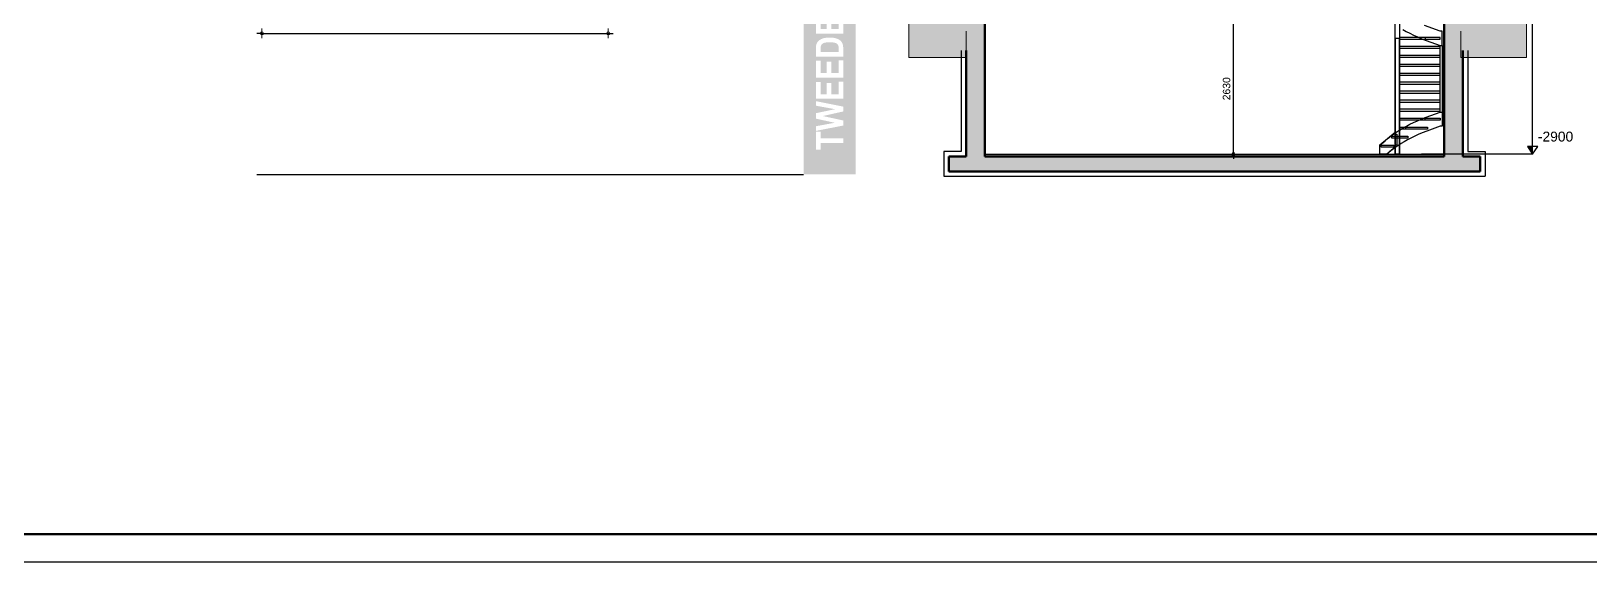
# Model space of a CAD drawing. Header units: millimetres. Extents: x 0 to 59350, y 0 to 29700.
# Drawn here: x 32243 to 47995, y 0 to 5360 of the extents above; entities that cross this region are included whole.
import ezdxf

# ---------------------------------------------------------------- set-up
doc = ezdxf.new("R2010")
doc.units = ezdxf.units.MM
doc.linetypes.add('PUNKT2_S9', pattern=[1, 0, -1])
doc.layers.add('LAYER1', color=1, linetype='Continuous', lineweight=18)
doc.layers.add('Standard', color=7, linetype='Continuous', lineweight=25)
for name, color, linetype in [('LAYER2', 1, 'Continuous'), ('LAYER3', 1, 'Continuous'), ('LAYER4', 1, 'Continuous'), ('LAYER7', 1, 'Continuous')]:
    doc.layers.add(name, color=color, linetype=linetype)
doc.styles.add('ARIAL', font='arial.ttf')

msp = doc.modelspace()

# ---------------------------------------------------------------- hatches: boundary and pattern name
at = {"layer": 'Standard', "linetype": 'PUNKT2_S9', "lineweight": -3}
h = msp.add_hatch(color=23, dxfattribs=at)
h.paths.add_polyline_path([(40221, 5150), (40403, 5150), (40403, 5185), (40403, 5202), (40401, 5213), (40396, 5223), (40389, 5231), (40379, 5238), (40363, 5244), (40341, 5247), (40312, 5248), (40284, 5247), (40263, 5244), (40248, 5238), (40237, 5230), (40229, 5221), (40224, 5209), (40222, 5195), (40221, 5171)])
h.paths.add_polyline_path([(40229, 6413), (40224, 6401), (40222, 6387), (40221, 6363), (40221, 6342), (40403, 6342), (40403, 6377), (40403, 6393), (40401, 6405), (40396, 6415), (40389, 6423), (40379, 6430), (40363, 6436), (40341, 6439), (40312, 6440), (40284, 6439), (40263, 6436), (40248, 6430), (40237, 6422)])
h.paths.add_polyline_path([(40221, 6147), (40221, 6111), (40291, 6111), (40291, 6146), (40290, 6173), (40288, 6187), (40283, 6194), (40276, 6200), (40267, 6204), (40255, 6205), (40243, 6203), (40233, 6199), (40226, 6191), (40222, 6181), (40221, 6170)])
h.paths.add_polyline_path([(40298, 6924), (40295, 6938), (40290, 6946), (40281, 6952), (40271, 6956), (40260, 6958), (40246, 6956), (40235, 6950), (40227, 6942), (40223, 6932), (40222, 6919), (40221, 6898), (40221, 6876), (40299, 6876), (40299, 6901)])
h.paths.add_polyline_path([(40050, 13413), (40050, 3913), (40575, 3913), (40575, 13413)])
h.paths.add_polyline_path([(40428, 7552), (40442, 7528), (40451, 7500), (40454, 7472), (40450, 7438), (40436, 7409), (40414, 7386), (40385, 7369), (40349, 7359), (40311, 7355), (40271, 7359), (40235, 7370), (40205, 7389), (40184, 7414), (40173, 7439), (40170, 7469), (40175, 7507), (40192, 7536), (40217, 7556), (40251, 7567), (40261, 7521), (40243, 7514), (40229, 7503), (40220, 7488), (40217, 7469), (40223, 7442), (40241, 7421), (40269, 7408), (40309, 7403), (40352, 7408), (40383, 7421), (40401, 7442), (40407, 7469), (40405, 7483), (40400, 7498), (40392, 7511), (40383, 7523), (40349, 7523), (40349, 7470), (40302, 7470), (40302, 7570), (40412, 7570)], flags=16)
h.paths.add_polyline_path([(40450, 7133), (40175, 7133), (40175, 7178), (40358, 7272), (40175, 7272), (40175, 7315), (40450, 7315), (40450, 7268), (40270, 7176), (40450, 7176)], flags=16)
h.paths.add_polyline_path([(40175, 7088), (40450, 7088), (40450, 7042), (40175, 7042)], flags=16)
h.paths.add_polyline_path([(40346, 6876), (40450, 6876), (40450, 6830), (40175, 6830), (40175, 6904), (40176, 6939), (40179, 6959), (40189, 6977), (40206, 6992), (40229, 7002), (40259, 7005), (40283, 7003), (40302, 6998), (40317, 6989), (40329, 6978), (40337, 6966), (40342, 6954), (40345, 6934), (40346, 6906)], flags=16)
h.paths.add_polyline_path([(40221, 6786), (40221, 6662), (40282, 6662), (40282, 6778), (40329, 6778), (40329, 6662), (40403, 6662), (40403, 6791), (40450, 6791), (40450, 6616), (40175, 6616), (40175, 6786)], flags=16)
h.paths.add_polyline_path([(40450, 6526), (40175, 6526), (40175, 6572), (40450, 6572)], flags=16)
h.paths.add_polyline_path([(40190, 6443), (40205, 6459), (40226, 6471), (40250, 6481), (40279, 6486), (40315, 6488), (40347, 6486), (40373, 6481), (40401, 6471), (40422, 6456), (40434, 6442), (40444, 6424), (40448, 6406), (40450, 6383), (40450, 6296), (40175, 6296), (40175, 6380), (40176, 6406), (40180, 6424)], flags=16)
h.paths.add_polyline_path([(40338, 6144), (40336, 6134), (40335, 6121), (40335, 6111), (40450, 6111), (40450, 6065), (40175, 6065), (40175, 6162), (40177, 6194), (40182, 6216), (40192, 6231), (40208, 6242), (40229, 6250), (40252, 6252), (40280, 6249), (40303, 6237), (40319, 6218), (40328, 6192), (40339, 6206), (40351, 6217), (40369, 6228), (40396, 6243), (40450, 6271), (40450, 6216), (40390, 6182), (40364, 6167), (40350, 6158), (40342, 6151)], flags=16)
h.paths.add_polyline_path([(40403, 5898), (40403, 6026), (40450, 6026), (40450, 5851), (40175, 5851), (40175, 6021), (40221, 6021), (40221, 5898), (40282, 5898), (40282, 6013), (40329, 6013), (40329, 5898)], flags=16)
h.paths.add_polyline_path([(40175, 5779), (40175, 5828), (40450, 5746), (40450, 5696), (40175, 5614), (40175, 5665), (40378, 5723)], flags=16)
h.paths.add_polyline_path([(40403, 5382), (40403, 5510), (40450, 5510), (40450, 5335), (40175, 5335), (40175, 5505), (40221, 5505), (40221, 5382), (40282, 5382), (40282, 5497), (40329, 5497), (40329, 5382)], flags=16)
h.paths.add_polyline_path([(40434, 5250), (40444, 5232), (40448, 5214), (40450, 5191), (40450, 5104), (40175, 5104), (40175, 5189), (40176, 5214), (40180, 5232), (40190, 5251), (40205, 5267), (40226, 5279), (40250, 5289), (40279, 5294), (40315, 5296), (40347, 5294), (40373, 5289), (40401, 5279), (40422, 5265)], flags=16)
h.paths.add_polyline_path([(40403, 4851), (40450, 4851), (40450, 4677), (40175, 4677), (40175, 4847), (40221, 4847), (40221, 4723), (40282, 4723), (40282, 4838), (40329, 4838), (40329, 4723), (40403, 4723)], flags=16)
h.paths.add_polyline_path([(40329, 5052), (40329, 4937), (40403, 4937), (40403, 5065), (40450, 5065), (40450, 4891), (40175, 4891), (40175, 5061), (40221, 5061), (40221, 4937), (40282, 4937), (40282, 5052)], flags=16)
h.paths.add_polyline_path([(40244, 4503), (40450, 4458), (40450, 4407), (40175, 4353), (40175, 4400), (40364, 4435), (40175, 4476), (40175, 4532), (40367, 4572), (40175, 4607), (40175, 4653), (40450, 4598), (40450, 4549)], flags=16)
h.paths.add_polyline_path([(40221, 4345), (40221, 4277), (40450, 4277), (40450, 4231), (40221, 4231), (40221, 4163), (40175, 4163), (40175, 4345)], flags=16)
at = {"layer": 'Standard', "linetype": 'PUNKT2_S9', "lineweight": 18}
for points in [[(41113, 5094), (41692, 5094), (41692, 5519), (41113, 5519)], [(47355, 5519), (46692, 5519), (46692, 5094), (47355, 5094)]]:
    msp.add_hatch(color=7, dxfattribs=at).paths.add_polyline_path(points)
at = {"layer": 'Standard', "linetype": 'PUNKT2_S9', "lineweight": 25}
for color, points in [(9, [(46522, 5434), (46522, 4094), (41882, 4094), (41882, 5434), (41817, 5434), (41817, 5519), (41692, 5519), (41692, 4094), (41517, 4094), (41517, 3944), (46887, 3944), (46887, 4094), (46712, 4094), (46712, 5166), (46692, 5166), (46692, 5434)]), (254, [(41882, 4119), (41882, 4094), (46522, 4094), (46522, 4119)])]:
    msp.add_hatch(color=color, dxfattribs=at).paths.add_polyline_path(points)
at = {"layer": 'Standard', "linetype": 'PUNKT2_S9', "lineweight": -3}
msp.add_hatch(color=7, dxfattribs=at).paths.add_polyline_path([(47417, 4119), (47417, 4194), (47365, 4194)])

# ---------------------------------------------------------------- linework, layer by layer
at = {"layer": 'LAYER1', "color": 1, "linetype": 'Continuous', "lineweight": -3}
for p, q in [((46483, 5297), (46071, 5297)), ((46071, 5278), (46483, 5278)), ((46483, 5206), (46071, 5206)), ((46330, 5297), (46330, 5278)), ((46483, 5278), (46483, 5297)), ((46071, 5187), (46483, 5187)), ((46483, 5115), (46071, 5115)), ((46071, 5096), (46483, 5096)), ((46483, 5025), (46071, 5025)), ((46071, 5006), (46483, 5006)), ((46483, 4934), (46071, 4934)), ((46071, 4915), (46483, 4915)), ((46483, 4844), (46071, 4844)), ((46071, 4825), (46483, 4825)), ((46483, 4753), (46071, 4753)), ((46071, 4734), (46483, 4734)), ((46483, 4662), (46071, 4662)), ((46071, 4643), (46483, 4643)), ((46483, 4572), (46071, 4572)), ((46071, 4553), (46483, 4553)), ((46071, 4481), (46483, 4481)), ((46483, 4462), (46071, 4462)), ((46330, 4462), (46330, 4481)), ((46483, 4481), (46483, 4462)), ((45995, 4300), (46155, 4300)), ((45995, 4281), (45995, 4300)), ((46155, 4281), (45995, 4281)), ((46029, 4341), (46029, 4321)), ((46071, 4390), (46354, 4390)), ((46354, 4371), (46071, 4371)), ((46135, 4371), (46135, 4390)), ((46155, 4300), (46155, 4281)), ((46354, 4390), (46354, 4371)), ((45873, 4119), (45873, 4213)), ((45944, 4119), (45873, 4119)), ((45885, 4209), (46015, 4209)), ((45885, 4190), (45885, 4209)), ((46015, 4190), (45885, 4190)), ((45973, 4143), (45943, 4119)), ((46015, 4209), (46015, 4190)), ((46029, 4209), (46029, 4189))]:
    msp.add_line(p, q, dxfattribs=at)
at = {"layer": 'LAYER2', "color": 2, "linetype": 'Continuous', "lineweight": -3}
for p, q in [((45995, 4300), (46046, 4300)), ((45995, 4281), (45995, 4300)), ((46046, 4281), (45995, 4281)), ((46046, 4300), (46046, 4281)), ((45885, 4209), (46015, 4209)), ((45885, 4190), (45885, 4209)), ((46015, 4190), (45885, 4190)), ((46015, 4209), (46015, 4190))]:
    msp.add_line(p, q, dxfattribs=at)
at = {"layer": 'LAYER3', "color": 3, "linetype": 'Continuous', "lineweight": -3}
for p, q in [((46106, 5376), (46139, 5357)), ((46139, 5357), (46175, 5339)), ((46483, 5359), (46324, 5417)), ((46502, 5359), (46483, 5359)), ((46502, 5216), (46502, 5359)), ((46175, 5339), (46213, 5321)), ((46213, 5321), (46253, 5303)), ((46253, 5303), (46296, 5284)), ((46296, 5284), (46342, 5266)), ((46342, 5266), (46483, 5216)), ((46483, 4543), (46483, 5216)), ((46483, 5216), (46502, 5216)), ((46502, 5216), (46502, 4543)), ((46141, 4402), (46176, 4420)), ((46176, 4420), (46213, 4438)), ((46213, 4438), (46253, 4456)), ((46253, 4456), (46296, 4474)), ((46296, 4474), (46342, 4493)), ((46342, 4493), (46483, 4543)), ((46483, 4543), (46502, 4543)), ((46502, 4543), (46502, 4400)), ((45873, 4213), (46029, 4341)), ((45873, 4209), (45926, 4254)), ((45926, 4254), (45947, 4271)), ((45947, 4271), (45970, 4290)), ((45970, 4290), (45995, 4309)), ((45995, 4309), (46021, 4328)), ((46021, 4328), (46049, 4347)), ((46029, 4321), (46046, 4321)), ((46046, 4321), (46046, 4209)), ((46049, 4347), (46078, 4365)), ((46078, 4365), (46108, 4383)), ((46108, 4383), (46141, 4402)), ((46151, 4261), (46120, 4243)), ((46185, 4279), (46151, 4261)), ((46221, 4297), (46185, 4279)), ((46260, 4315), (46221, 4297)), ((46302, 4333), (46260, 4315)), ((46347, 4351), (46302, 4333)), ((46483, 4400), (46347, 4351)), ((46502, 4400), (46483, 4400)), ((45873, 4119), (45873, 4209)), ((45943, 4119), (45873, 4119)), ((46029, 4189), (45944, 4119)), ((45997, 4161), (45973, 4143)), ((46017, 4176), (45997, 4161)), ((46039, 4191), (46017, 4176)), ((46046, 4209), (46029, 4209)), ((46064, 4208), (46039, 4191)), ((46090, 4225), (46064, 4208)), ((46120, 4243), (46090, 4225))]:
    msp.add_line(p, q, dxfattribs=at)
at = {"layer": 'LAYER4', "color": 4, "linetype": 'Continuous', "lineweight": -3}
for p, q in [((46029, 4119), (46029, 6103)), ((46071, 6103), (46071, 4119))]:
    msp.add_line(p, q, dxfattribs=at)
at = {"layer": 'LAYER7', "color": 7, "linetype": 'Continuous', "lineweight": -3}
for p, q in [((46071, 5287), (46029, 5287)), ((46029, 5287), (46029, 4119)), ((46071, 4119), (46071, 5287)), ((46071, 4119), (46029, 4119)), ((46029, 4119), (46071, 4119))]:
    msp.add_line(p, q, dxfattribs=at)
at = {"layer": 'Standard', "color": 94, "linetype": 'Continuous', "lineweight": 18}
for p, q in [((41113, 5519), (41113, 5094)), ((47355, 5519), (47355, 5094)), ((41692, 5094), (41692, 5361)), ((46692, 5361), (46692, 5094)), ((41113, 5094), (41692, 5094)), ((46692, 5094), (47355, 5094))]:
    msp.add_line(p, q, dxfattribs=at)
at = {"layer": 'Standard', "color": 7, "linetype": 'Continuous', "lineweight": -3}
for p, q in [((47417, 4234), (47417, 5569)), ((44393, 4119), (44393, 5434)), ((34575, 5338), (34525, 5338)), ((34575, 5338), (36098, 5338)), ((36098, 5338), (38075, 5338)), ((38075, 5338), (38125, 5338)), ((44393, 4119), (44393, 4069)), ((47346, 4119), (46295, 4119)), ((47417, 4119), (47346, 4119)), ((47470, 4194), (47365, 4194)), ((47365, 4194), (47417, 4119)), ((47417, 4119), (47417, 4234)), ((47417, 4119), (47470, 4194))]:
    msp.add_line(p, q, dxfattribs=at)
at = {"layer": 'Standard', "color": 7, "linetype": 'Continuous', "lineweight": 18}
for p, q in [((34575, 5338), (34575, 5388)), ((38075, 5338), (38075, 5388)), ((34575, 5338), (34575, 5288)), ((38075, 5338), (38075, 5288)), ((44393, 4119), (44343, 4119)), ((44393, 4119), (44443, 4119))]:
    msp.add_line(p, q, dxfattribs=at)
at = {"layer": 'Standard', "color": 30, "linetype": 'Continuous', "lineweight": 50}
for p, q in [((41882, 5434), (41882, 4094)), ((46522, 5434), (46522, 4094)), ((41692, 5166), (41692, 4094)), ((46712, 5166), (46712, 4094)), ((41692, 4094), (41517, 4094)), ((41517, 4094), (41517, 3944)), ((41517, 3944), (46887, 3944)), ((41882, 4094), (46522, 4094)), ((46712, 4094), (46887, 4094)), ((46887, 4094), (46887, 3944)), ((250, 278), (59072, 278))]:
    msp.add_line(p, q, dxfattribs=at)
at = {"layer": 'Standard', "color": 7, "linetype": 'Continuous', "lineweight": 25}
for p, q in [((41642, 5166), (41642, 4144)), ((46762, 5166), (46762, 4144)), ((41642, 4144), (41467, 4144)), ((41467, 4144), (41467, 3894)), ((41882, 4119), (46522, 4119)), ((46762, 4144), (46937, 4144)), ((46937, 4144), (46937, 3894)), ((41467, 3894), (46937, 3894))]:
    msp.add_line(p, q, dxfattribs=at)
at = {"layer": 'Standard', "color": 26, "linetype": 'Continuous', "lineweight": -3}
msp.add_line((34525, 3913), (40050, 3913), dxfattribs=at)
at = {"layer": 'Standard', "color": 1, "linetype": 'Continuous', "lineweight": 25}
msp.add_line((0, 0), (59350, 0), dxfattribs=at)
at = {"layer": 'Standard', "color": 7, "linetype": 'Continuous', "lineweight": 18}
for centre in [(34575, 5338), (38075, 5338), (44393, 4119)]:
    msp.add_circle(centre, 15, dxfattribs=at)

# ---------------------------------------------------------------- texts
at = {"layer": 'Standard', "color": 7, "linetype": 'Continuous', "lineweight": 18, "insert": (44362, 4662), "char_height": 75, "width": 272.67, "attachment_point": 7, "rotation": 90, "style": 'ARIAL'}
msp.add_mtext('\\W1.00;2630', dxfattribs=at)
at = {"layer": 'Standard', "color": 7, "linetype": 'Continuous', "lineweight": -3, "insert": (47470, 4244), "char_height": 100, "width": 410.22, "attachment_point": 7, "style": 'ARIAL'}
msp.add_mtext('\\W1.00;-2900', dxfattribs=at)

doc.saveas('drawing.dxf')
